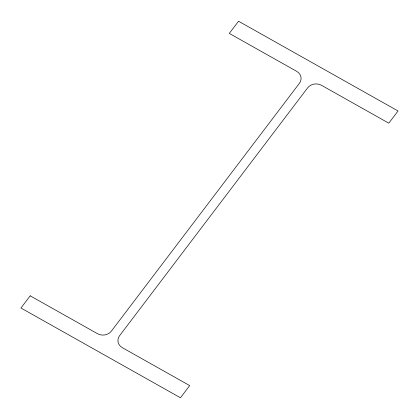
<?xml version="1.0" encoding="UTF-8"?>
<svg xmlns="http://www.w3.org/2000/svg" width="419" height="419" viewBox="0 0 419 419"><rect width="100%" height="100%" fill="white"/><g stroke="black" fill="none" stroke-linecap="round" stroke-linejoin="round"><path stroke-width="0.63" d="M30.199 295.824L20.95 308.012L180.453 397.772L189.697 385.585L122.327 347.67A9.962 8.637 -3.5 0 1 119.562 335.729L307.625 87.875A9.962 8.637 -3.5 0 1 321.431 85.267L388.801 123.176L398.05 110.988L238.547 21.228L229.303 33.415L296.673 71.33A9.962 8.637 -3.5 0 1 299.438 83.271L111.375 331.125A9.962 8.637 -3.5 0 1 97.569 333.734L30.199 295.824"/></g></svg>
